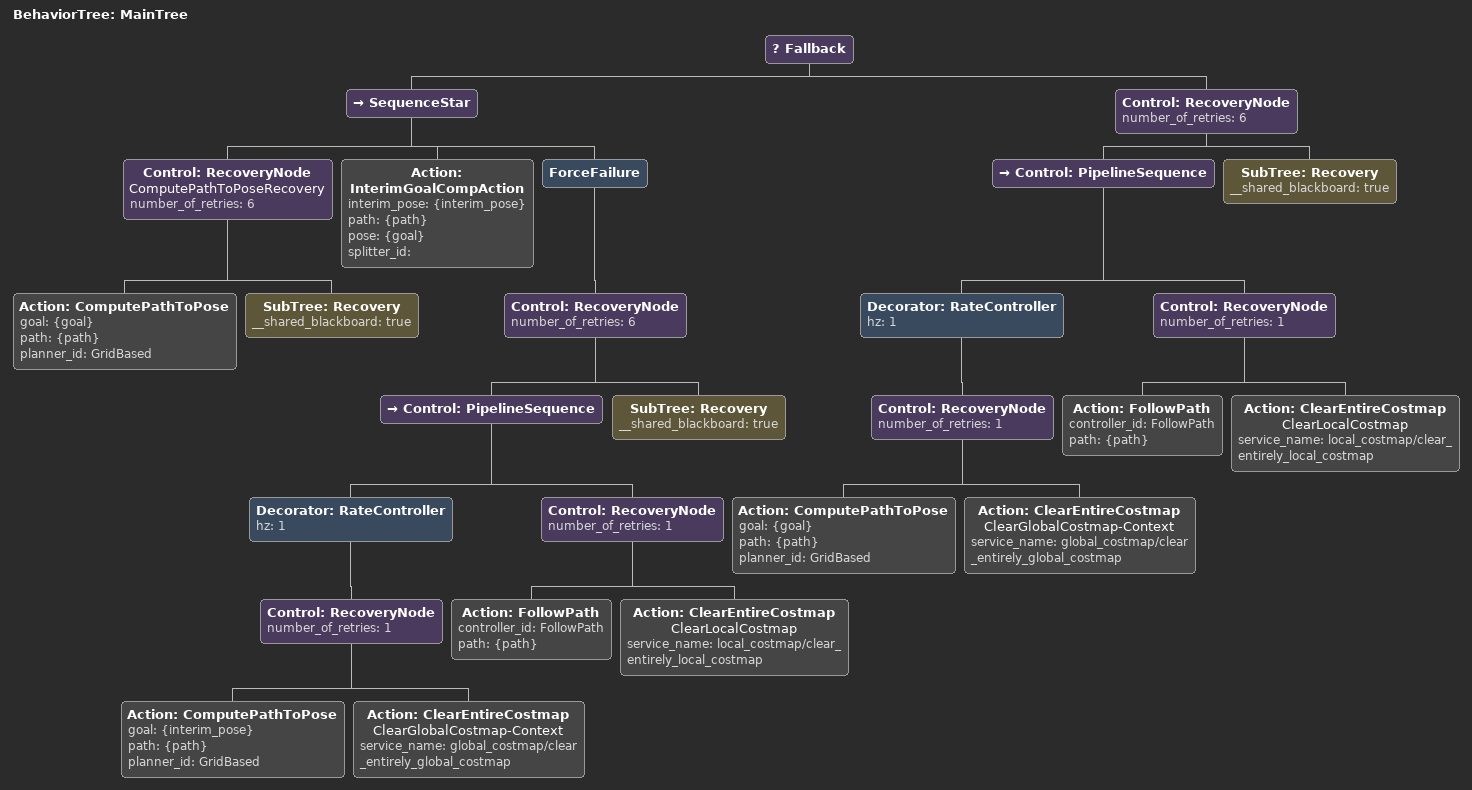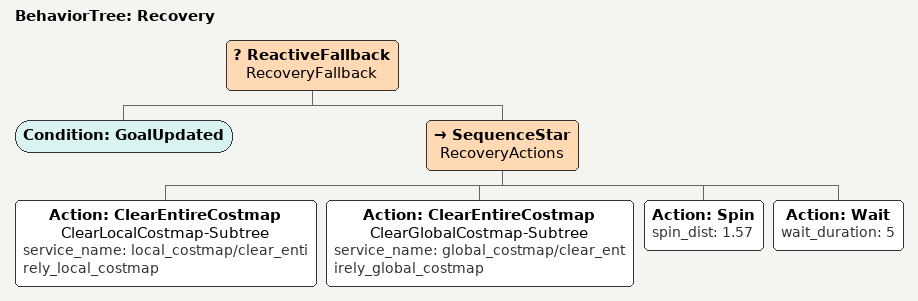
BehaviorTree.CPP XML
<?xml version="1.0"?>
<root main_tree_to_execute="MainTree">
    <BehaviorTree ID="MainTree">
        <Fallback>
            <SequenceStar>
                <Control ID="RecoveryNode" name="ComputePathToPoseRecovery" number_of_retries="6">
                    <Action ID="ComputePathToPose" goal="{goal}" path="{path}" planner_id="GridBased"/>
                    <SubTree ID="Recovery" __shared_blackboard="true"/>
                </Control>
                <Action ID="InterimGoalCompAction" interim_pose="{interim_pose}" path="{path}" pose="{goal}" splitter_id=""/>
                <ForceFailure>
                    <Control ID="RecoveryNode" number_of_retries="6">
                        <Control ID="PipelineSequence">
                            <Decorator ID="RateController" hz="1">
                                <Control ID="RecoveryNode" number_of_retries="1">
                                    <Action ID="ComputePathToPose" goal="{interim_pose}" path="{path}" planner_id="GridBased"/>
                                    <Action ID="ClearEntireCostmap" name="ClearGlobalCostmap-Context" service_name="global_costmap/clear_entirely_global_costmap"/>
                                </Control>
                            </Decorator>
                            <Control ID="RecoveryNode" number_of_retries="1">
                                <Action ID="FollowPath" controller_id="FollowPath" path="{path}"/>
                                <Action ID="ClearEntireCostmap" name="ClearLocalCostmap" service_name="local_costmap/clear_entirely_local_costmap"/>
                            </Control>
                        </Control>
                        <SubTree ID="Recovery" __shared_blackboard="true"/>
                    </Control>
                </ForceFailure>
            </SequenceStar>
            <Control ID="RecoveryNode" number_of_retries="6">
                <Control ID="PipelineSequence">
                    <Decorator ID="RateController" hz="1">
                        <Control ID="RecoveryNode" number_of_retries="1">
                            <Action ID="ComputePathToPose" goal="{goal}" path="{path}" planner_id="GridBased"/>
                            <Action ID="ClearEntireCostmap" name="ClearGlobalCostmap-Context" service_name="global_costmap/clear_entirely_global_costmap"/>
                        </Control>
                    </Decorator>
                    <Control ID="RecoveryNode" number_of_retries="1">
                        <Action ID="FollowPath" controller_id="FollowPath" path="{path}"/>
                        <Action ID="ClearEntireCostmap" name="ClearLocalCostmap" service_name="local_costmap/clear_entirely_local_costmap"/>
                    </Control>
                </Control>
                <SubTree ID="Recovery" __shared_blackboard="true"/>
            </Control>
        </Fallback>
    </BehaviorTree>
    <BehaviorTree ID="Recovery">
        <ReactiveFallback name="RecoveryFallback">
            <Condition ID="GoalUpdated"/>
            <SequenceStar name="RecoveryActions">
                <Action ID="ClearEntireCostmap" name="ClearLocalCostmap-Subtree" service_name="local_costmap/clear_entirely_local_costmap"/>
                <Action ID="ClearEntireCostmap" name="ClearGlobalCostmap-Subtree" service_name="global_costmap/clear_entirely_global_costmap"/>
                <Action ID="Spin" spin_dist="1.57"/>
                <Action ID="Wait" wait_duration="5"/>
            </SequenceStar>
        </ReactiveFallback>
    </BehaviorTree>
</root>
